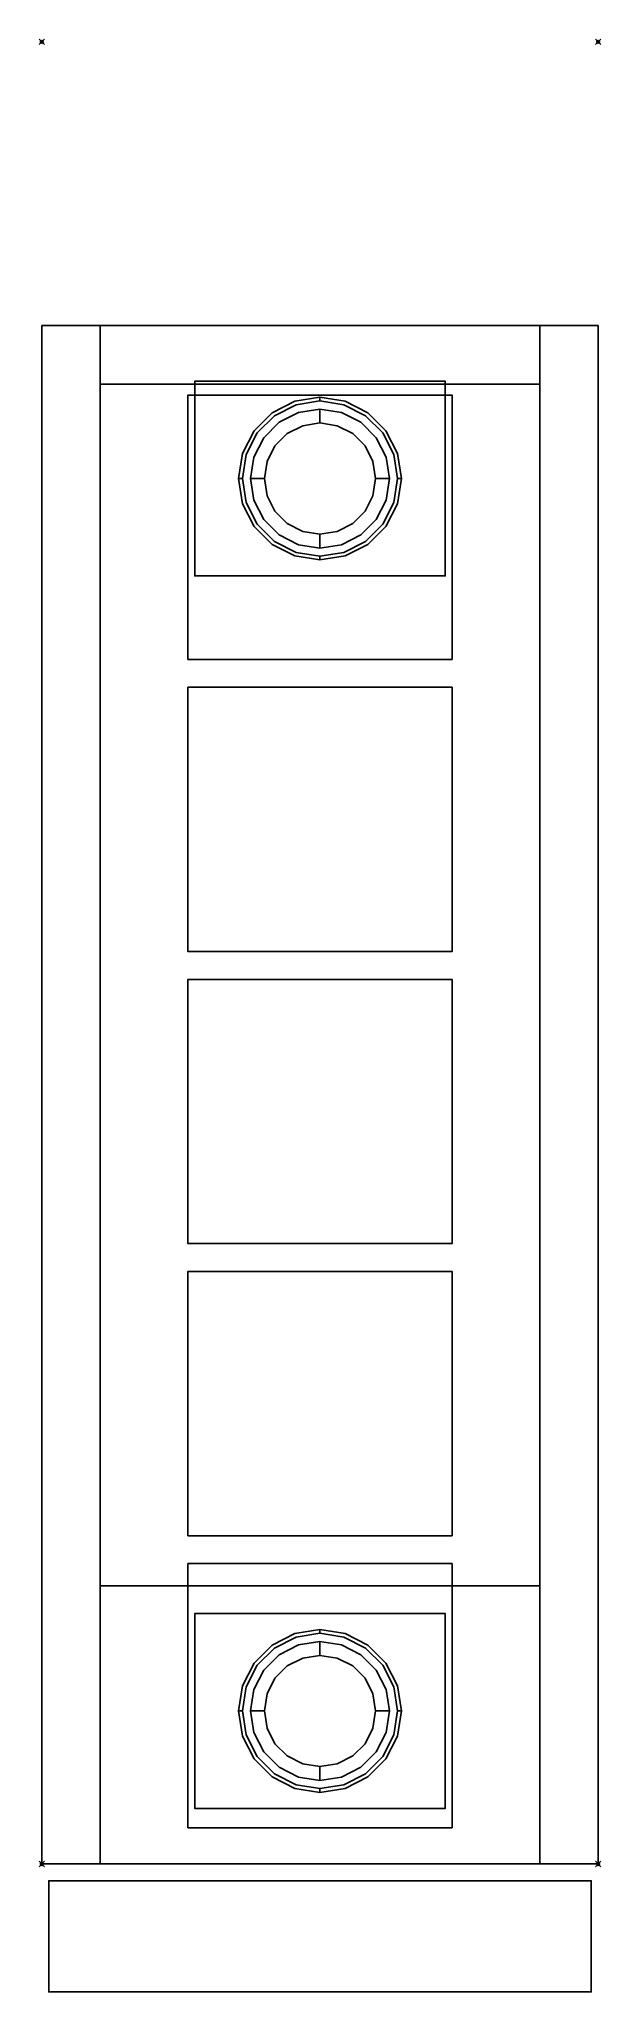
# Model space of a CAD drawing. Header units: millimetres. Extents: x -1 to 201, y -701 to 1.
import ezdxf

# ---------------------------------------------------------------- set-up
doc = ezdxf.new("R2010")
doc.units = ezdxf.units.MM
doc.header["$PDMODE"] = 35
doc.linetypes.add('NASCOSTA', pattern=[0.381, 0.254, -0.127])
for name, color, linetype in [('IQ_200_3D', 1, 'Continuous'), ('IQ_204_2D', 7, 'Continuous'), ('IQ_204_3D', 7, 'Continuous')]:
    doc.layers.add(name, color=color, linetype=linetype)
doc.layers.add('IQ_INS_3D', color=3, linetype='Continuous', plot=False)

msp = doc.modelspace()

# ---------------------------------------------------------------- linework, layer by layer
at = {"layer": 'IQ_200_3D', "invisible_edges": 8}
for points in [[(0, -655, 650), (0, -655, 200), (0, -102, 200), (0, -102, 650)], [(21, -655, 650), (21, -655, 200), (21, -102, 200), (21, -102, 650)], [(179, -655, 650), (179, -655, 200), (179, -102, 200), (179, -102, 650)], [(200, -655, 650), (200, -655, 200), (200, -102, 200), (200, -102, 650)]]:
    msp.add_3dface(points, dxfattribs=at)
at = {"layer": 'IQ_200_3D'}
for points in [[(0, -102, 200), (21, -102, 200), (21, -102, 650), (0, -102, 650)], [(0, -655, 200), (21, -655, 200), (21, -102, 200), (0, -102, 200)], [(0, -655, 650), (21, -655, 650), (21, -102, 650), (0, -102, 650)], [(21, -102, 650), (179, -102, 650), (179, -102, 200), (21, -102, 200)], [(21, -655, 200), (179, -655, 200), (179, -102, 200), (21, -102, 200)], [(21, -102, 650), (21, -123, 650), (179, -123, 650), (179, -102, 650)], [(179, -102, 200), (200, -102, 200), (200, -102, 650), (179, -102, 650)], [(179, -655, 200), (200, -655, 200), (200, -102, 200), (179, -102, 200)], [(200, -102, 650), (179, -102, 650), (179, -655, 650), (200, -655, 650)], [(21, -655, 245), (179, -655, 245), (179, -123, 245), (21, -123, 245)], [(21, -123, 650), (179, -123, 650), (179, -123, 245), (21, -123, 245)], [(52.5, -222, 405), (52.5, -127, 405), (147.5, -127, 405), (147.5, -222, 405)], [(52.5, -127, 405), (52.5, -127, 605), (147.5, -127, 605), (147.5, -127, 405)], [(52.5, -222, 405), (52.5, -222, 605), (52.5, -127, 605), (52.5, -127, 405)], [(147.5, -222, 405), (147.5, -127, 405), (147.5, -127, 605), (147.5, -222, 605)], [(52.5, -222, 405), (147.5, -222, 405), (147.5, -222, 605), (52.5, -222, 605)], [(52.5, -327, 405), (52.5, -232, 405), (147.5, -232, 405), (147.5, -327, 405)], [(52.5, -232, 405), (52.5, -232, 605), (147.5, -232, 605), (147.5, -232, 405)], [(52.5, -327, 405), (52.5, -327, 605), (52.5, -232, 605), (52.5, -232, 405)], [(147.5, -327, 405), (147.5, -232, 405), (147.5, -232, 605), (147.5, -327, 605)], [(52.5, -327, 405), (147.5, -327, 405), (147.5, -327, 605), (52.5, -327, 605)], [(52.5, -432, 405), (52.5, -337, 405), (147.5, -337, 405), (147.5, -432, 405)], [(52.5, -337, 405), (52.5, -337, 605), (147.5, -337, 605), (147.5, -337, 405)], [(52.5, -432, 405), (52.5, -432, 605), (52.5, -337, 605), (52.5, -337, 405)], [(147.5, -432, 405), (147.5, -337, 405), (147.5, -337, 605), (147.5, -432, 605)], [(52.5, -432, 405), (147.5, -432, 405), (147.5, -432, 605), (52.5, -432, 605)], [(52.5, -537, 405), (52.5, -442, 405), (147.5, -442, 405), (147.5, -537, 405)], [(52.5, -442, 405), (52.5, -442, 605), (147.5, -442, 605), (147.5, -442, 405)], [(52.5, -537, 405), (52.5, -537, 605), (52.5, -442, 605), (52.5, -442, 405)], [(147.5, -537, 405), (147.5, -442, 405), (147.5, -442, 605), (147.5, -537, 605)], [(52.5, -537, 405), (147.5, -537, 405), (147.5, -537, 605), (52.5, -537, 605)], [(52.5, -642, 405), (52.5, -547, 405), (147.5, -547, 405), (147.5, -642, 405)], [(52.5, -547, 405), (52.5, -547, 605), (147.5, -547, 605), (147.5, -547, 405)], [(52.5, -642, 405), (52.5, -642, 605), (52.5, -547, 605), (52.5, -547, 405)], [(147.5, -642, 405), (147.5, -547, 405), (147.5, -547, 605), (147.5, -642, 605)], [(179, -655, 605), (21, -655, 605), (21, -555, 605), (179, -555, 605)], [(21, -555, 605), (179, -555, 605), (179, -555, 650), (21, -555, 650)], [(179, -655, 650), (21, -655, 650), (21, -555, 650), (179, -555, 650)], [(52.5, -642, 405), (147.5, -642, 405), (147.5, -642, 605), (52.5, -642, 605)], [(21, -655, 200), (0, -655, 200), (0, -655, 650), (21, -655, 650)], [(21, -655, 200), (179, -655, 200), (179, -655, 245), (21, -655, 245)], [(21, -655, 605), (179, -655, 605), (179, -655, 650), (21, -655, 650)], [(200, -655, 200), (179, -655, 200), (179, -655, 650), (200, -655, 650)], [(2.5, -661, 205), (2.5, -661, 646), (197.5, -661, 646), (197.5, -661, 205)], [(2.5, -661, 646), (2.5, -701, 646), (197.5, -701, 646), (197.5, -661, 646)], [(2.5, -701, 205), (2.5, -661, 205), (197.5, -661, 205), (197.5, -701, 205)], [(2.5, -661, 646), (2.5, -701, 646), (2.5, -701, 205), (2.5, -661, 205)], [(197.5, -661, 646), (197.5, -701, 646), (197.5, -701, 205), (197.5, -661, 205)], [(2.5, -701, 205), (2.5, -701, 646), (197.5, -701, 646), (197.5, -701, 205)]]:
    msp.add_3dface(points, dxfattribs=at)
at = {"layer": 'IQ_204_2D', "linetype": 'NASCOSTA', "ltscale": 10}
for points in [[(0, -102), (200, -102), (200, -655), (0, -655)], [(52.5, -127), (147.5, -127), (147.5, -222), (52.5, -222)], [(52.5, -232), (147.5, -232), (147.5, -327), (52.5, -327)], [(52.5, -337), (147.5, -337), (147.5, -432), (52.5, -432)], [(52.5, -442), (147.5, -442), (147.5, -537), (52.5, -537)], [(52.5, -547), (147.5, -547), (147.5, -642), (52.5, -642)]]:
    msp.add_lwpolyline(points, close=True, dxfattribs=at)
at = {"layer": 'IQ_204_3D'}
for points in [[(55, -192, 198), (55, -122, 198), (145, -122, 198), (145, -192, 198)], [(55, -192, 200), (145, -192, 200), (145, -122, 200), (55, -122, 200)], [(55, -122, 198), (55, -122, 200), (145, -122, 200), (145, -122, 198)], [(55, -192, 198), (55, -192, 200), (55, -122, 200), (55, -122, 198)], [(145, -192, 198), (145, -122, 198), (145, -122, 200), (145, -192, 200)], [(55, -192, 198), (145, -192, 198), (145, -192, 200), (55, -192, 200)], [(55, -635, 198), (55, -565, 198), (145, -565, 198), (145, -635, 198)], [(55, -635, 200), (145, -635, 200), (145, -565, 200), (55, -565, 200)], [(55, -565, 198), (55, -565, 200), (145, -565, 200), (145, -565, 198)], [(55, -635, 198), (55, -635, 200), (55, -565, 200), (55, -565, 198)], [(145, -635, 198), (145, -565, 198), (145, -565, 200), (145, -635, 200)], [(55, -635, 198), (145, -635, 198), (145, -635, 200), (55, -635, 200)]]:
    msp.add_3dface(points, dxfattribs=at)
for points, invisible_edges in [([(76.34, -139.81, 198), (76.34, -139.81, 71), (82.81, -133.34, 71), (82.81, -133.34, 198)], 5), ([(76.34, -139.81, 71), (77.42, -140.59, 66), (83.59, -134.42, 66), (82.81, -133.34, 71)], 5), ([(82.81, -133.34, 198), (82.81, -133.34, 71), (90.96, -129.18, 71), (90.96, -129.18, 198)], 5), ([(82.81, -133.34, 71), (83.59, -134.42, 66), (91.38, -130.46, 66), (90.96, -129.18, 71)], 5), ([(92.27, -133.22, 66), (92.27, -133.22, 5), (85.31, -136.77, 5), (85.31, -136.77, 66)], 5), ([(92.27, -133.22, 5), (92.73, -134.62, 1.46), (86.17, -137.96, 1.46), (85.31, -136.77, 5)], 7), ([(90.96, -129.18, 198), (90.96, -129.18, 71), (100, -127.75, 71), (100, -127.75, 198)], 1), ([(90.96, -129.18, 71), (91.38, -130.46, 66), (100, -129.09, 66), (100, -127.75, 71)], 1), ([(100, -132, 66), (100, -132, 5), (92.27, -133.22, 5), (92.27, -133.22, 66)], 4), ([(100, -132, 5), (100, -133.46, 1.46), (92.73, -134.62, 1.46), (92.27, -133.22, 5)], 6), ([(100, -127.75, 198), (100, -127.75, 71), (109.04, -129.18, 71), (109.04, -129.18, 198)], 4), ([(100, -127.75, 71), (100, -129.09, 66), (108.62, -130.46, 66), (109.04, -129.18, 71)], 4), ([(107.73, -133.22, 66), (107.73, -133.22, 5), (100, -132, 5), (100, -132, 66)], 1), ([(107.73, -133.22, 5), (107.27, -134.62, 1.46), (100, -133.46, 1.46), (100, -132, 5)], 3), ([(114.69, -136.77, 5), (113.83, -137.96, 1.46), (107.27, -134.62, 1.46), (107.73, -133.22, 5)], 7), ([(114.69, -136.77, 66), (114.69, -136.77, 5), (107.73, -133.22, 5), (107.73, -133.22, 66)], 5), ([(109.04, -129.18, 71), (108.62, -130.46, 66), (116.41, -134.42, 66), (117.19, -133.34, 71)], 5), ([(109.04, -129.18, 198), (109.04, -129.18, 71), (117.19, -133.34, 71), (117.19, -133.34, 198)], 5), ([(117.19, -133.34, 71), (116.41, -134.42, 66), (122.58, -140.59, 66), (123.66, -139.81, 71)], 5), ([(117.19, -133.34, 198), (117.19, -133.34, 71), (123.66, -139.81, 71), (123.66, -139.81, 198)], 5), ([(72.18, -147.96, 198), (72.18, -147.96, 71), (76.34, -139.81, 71), (76.34, -139.81, 198)], 5), ([(72.18, -147.96, 71), (73.46, -148.38, 66), (77.42, -140.59, 66), (76.34, -139.81, 71)], 5), ([(85.31, -136.77, 66), (85.31, -136.77, 5), (79.77, -142.31, 5), (79.77, -142.31, 66)], 5), ([(85.31, -136.77, 5), (86.17, -137.96, 1.46), (80.96, -143.17, 1.46), (79.77, -142.31, 5)], 7), ([(86.17, -137.96, 1.46), (88.24, -140.82), (83.82, -145.24), (80.96, -143.17, 1.46)], 13), ([(92.73, -134.62, 1.46), (93.82, -137.98), (88.24, -140.82), (86.17, -137.96, 1.46)], 13), ([(100, -133.46, 1.46), (100, -137), (93.82, -137.98), (92.73, -134.62, 1.46)], 12), ([(107.27, -134.62, 1.46), (106.18, -137.98), (100, -137), (100, -133.46, 1.46)], 9), ([(113.83, -137.96, 1.46), (111.76, -140.82), (106.18, -137.98), (107.27, -134.62, 1.46)], 13), ([(119.04, -143.17, 1.46), (116.18, -145.24), (111.76, -140.82), (113.83, -137.96, 1.46)], 13), ([(120.23, -142.31, 5), (119.04, -143.17, 1.46), (113.83, -137.96, 1.46), (114.69, -136.77, 5)], 7), ([(120.23, -142.31, 66), (120.23, -142.31, 5), (114.69, -136.77, 5), (114.69, -136.77, 66)], 5), ([(123.66, -139.81, 71), (122.58, -140.59, 66), (126.54, -148.38, 66), (127.82, -147.96, 71)], 5), ([(123.66, -139.81, 198), (123.66, -139.81, 71), (127.82, -147.96, 71), (127.82, -147.96, 198)], 5), ([(79.77, -142.31, 66), (79.77, -142.31, 5), (76.22, -149.27, 5), (76.22, -149.27, 66)], 5), ([(79.77, -142.31, 5), (80.96, -143.17, 1.46), (77.62, -149.73, 1.46), (76.22, -149.27, 5)], 7), ([(80.96, -143.17, 1.46), (83.82, -145.24), (80.98, -150.82), (77.62, -149.73, 1.46)], 13), ([(122.38, -149.73, 1.46), (119.02, -150.82), (116.18, -145.24), (119.04, -143.17, 1.46)], 13), ([(123.78, -149.27, 5), (122.38, -149.73, 1.46), (119.04, -143.17, 1.46), (120.23, -142.31, 5)], 7), ([(123.78, -149.27, 66), (123.78, -149.27, 5), (120.23, -142.31, 5), (120.23, -142.31, 66)], 5), ([(70.75, -157, 198), (70.75, -157, 71), (72.18, -147.96, 71), (72.18, -147.96, 198)], 4), ([(70.75, -157, 71), (72.09, -157, 66), (73.46, -148.38, 66), (72.18, -147.96, 71)], 4), ([(76.22, -149.27, 66), (76.22, -149.27, 5), (75, -157, 5), (75, -157, 66)], 1), ([(76.22, -149.27, 5), (77.62, -149.73, 1.46), (76.46, -157, 1.46), (75, -157, 5)], 3), ([(77.62, -149.73, 1.46), (80.98, -150.82), (80, -157), (76.46, -157, 1.46)], 9), ([(123.54, -157, 1.46), (120, -157), (119.02, -150.82), (122.38, -149.73, 1.46)], 12), ([(125, -157, 5), (123.54, -157, 1.46), (122.38, -149.73, 1.46), (123.78, -149.27, 5)], 6), ([(125, -157, 66), (125, -157, 5), (123.78, -149.27, 5), (123.78, -149.27, 66)], 4), ([(127.82, -147.96, 71), (126.54, -148.38, 66), (127.91, -157, 66), (129.25, -157, 71)], 1), ([(127.82, -147.96, 198), (127.82, -147.96, 71), (129.25, -157, 71), (129.25, -157, 198)], 1), ([(72.18, -166.04, 198), (72.18, -166.04, 71), (70.75, -157, 71), (70.75, -157, 198)], 1), ([(72.18, -166.04, 71), (73.46, -165.62, 66), (72.09, -157, 66), (70.75, -157, 71)], 1), ([(75, -157, 66), (75, -157, 5), (76.22, -164.73, 5), (76.22, -164.73, 66)], 4), ([(75, -157, 5), (76.46, -157, 1.46), (77.62, -164.27, 1.46), (76.22, -164.73, 5)], 6), ([(76.46, -157, 1.46), (80, -157), (80.98, -163.18), (77.62, -164.27, 1.46)], 12), ([(122.38, -164.27, 1.46), (119.02, -163.18), (120, -157), (123.54, -157, 1.46)], 9), ([(123.78, -164.73, 5), (122.38, -164.27, 1.46), (123.54, -157, 1.46), (125, -157, 5)], 3), ([(123.78, -164.73, 66), (123.78, -164.73, 5), (125, -157, 5), (125, -157, 66)], 1), ([(129.25, -157, 71), (127.91, -157, 66), (126.54, -165.62, 66), (127.82, -166.04, 71)], 4), ([(129.25, -157, 198), (129.25, -157, 71), (127.82, -166.04, 71), (127.82, -166.04, 198)], 4), ([(76.34, -174.19, 71), (77.42, -173.41, 66), (73.46, -165.62, 66), (72.18, -166.04, 71)], 5), ([(76.34, -174.19, 198), (76.34, -174.19, 71), (72.18, -166.04, 71), (72.18, -166.04, 198)], 5), ([(76.22, -164.73, 5), (77.62, -164.27, 1.46), (80.96, -170.83, 1.46), (79.77, -171.69, 5)], 7), ([(76.22, -164.73, 66), (76.22, -164.73, 5), (79.77, -171.69, 5), (79.77, -171.69, 66)], 5), ([(77.62, -164.27, 1.46), (80.98, -163.18), (83.82, -168.76), (80.96, -170.83, 1.46)], 13), ([(119.04, -170.83, 1.46), (116.18, -168.76), (119.02, -163.18), (122.38, -164.27, 1.46)], 13), ([(120.23, -171.69, 5), (119.04, -170.83, 1.46), (122.38, -164.27, 1.46), (123.78, -164.73, 5)], 7), ([(120.23, -171.69, 66), (120.23, -171.69, 5), (123.78, -164.73, 5), (123.78, -164.73, 66)], 5), ([(127.82, -166.04, 71), (126.54, -165.62, 66), (122.58, -173.41, 66), (123.66, -174.19, 71)], 5), ([(127.82, -166.04, 198), (127.82, -166.04, 71), (123.66, -174.19, 71), (123.66, -174.19, 198)], 5), ([(82.81, -180.66, 71), (83.59, -179.58, 66), (77.42, -173.41, 66), (76.34, -174.19, 71)], 5), ([(82.81, -180.66, 198), (82.81, -180.66, 71), (76.34, -174.19, 71), (76.34, -174.19, 198)], 5), ([(79.77, -171.69, 5), (80.96, -170.83, 1.46), (86.17, -176.04, 1.46), (85.31, -177.23, 5)], 7), ([(79.77, -171.69, 66), (79.77, -171.69, 5), (85.31, -177.23, 5), (85.31, -177.23, 66)], 5), ([(80.96, -170.83, 1.46), (83.82, -168.76), (88.24, -173.18), (86.17, -176.04, 1.46)], 13), ([(86.17, -176.04, 1.46), (88.24, -173.18), (93.82, -176.02), (92.73, -179.38, 1.46)], 13), ([(107.27, -179.38, 1.46), (106.18, -176.02), (111.76, -173.18), (113.83, -176.04, 1.46)], 13), ([(113.83, -176.04, 1.46), (111.76, -173.18), (116.18, -168.76), (119.04, -170.83, 1.46)], 13), ([(114.69, -177.23, 5), (113.83, -176.04, 1.46), (119.04, -170.83, 1.46), (120.23, -171.69, 5)], 7), ([(114.69, -177.23, 66), (114.69, -177.23, 5), (120.23, -171.69, 5), (120.23, -171.69, 66)], 5), ([(123.66, -174.19, 71), (122.58, -173.41, 66), (116.41, -179.58, 66), (117.19, -180.66, 71)], 5), ([(123.66, -174.19, 198), (123.66, -174.19, 71), (117.19, -180.66, 71), (117.19, -180.66, 198)], 5), ([(90.96, -184.82, 71), (91.38, -183.54, 66), (83.59, -179.58, 66), (82.81, -180.66, 71)], 5), ([(90.96, -184.82, 198), (90.96, -184.82, 71), (82.81, -180.66, 71), (82.81, -180.66, 198)], 5), ([(85.31, -177.23, 5), (86.17, -176.04, 1.46), (92.73, -179.38, 1.46), (92.27, -180.78, 5)], 7), ([(85.31, -177.23, 66), (85.31, -177.23, 5), (92.27, -180.78, 5), (92.27, -180.78, 66)], 5), ([(92.27, -180.78, 5), (92.73, -179.38, 1.46), (100, -180.54, 1.46), (100, -182, 5)], 3), ([(92.27, -180.78, 66), (92.27, -180.78, 5), (100, -182, 5), (100, -182, 66)], 1), ([(92.73, -179.38, 1.46), (93.82, -176.02), (100, -177), (100, -180.54, 1.46)], 9), ([(100, -180.54, 1.46), (100, -177), (106.18, -176.02), (107.27, -179.38, 1.46)], 12), ([(100, -182, 5), (100, -180.54, 1.46), (107.27, -179.38, 1.46), (107.73, -180.78, 5)], 6), ([(100, -182, 66), (100, -182, 5), (107.73, -180.78, 5), (107.73, -180.78, 66)], 4), ([(107.73, -180.78, 5), (107.27, -179.38, 1.46), (113.83, -176.04, 1.46), (114.69, -177.23, 5)], 7), ([(107.73, -180.78, 66), (107.73, -180.78, 5), (114.69, -177.23, 5), (114.69, -177.23, 66)], 5), ([(117.19, -180.66, 71), (116.41, -179.58, 66), (108.62, -183.54, 66), (109.04, -184.82, 71)], 5), ([(117.19, -180.66, 198), (117.19, -180.66, 71), (109.04, -184.82, 71), (109.04, -184.82, 198)], 5), ([(100, -186.25, 71), (100, -184.91, 66), (91.38, -183.54, 66), (90.96, -184.82, 71)], 4), ([(100, -186.25, 198), (100, -186.25, 71), (90.96, -184.82, 71), (90.96, -184.82, 198)], 4), ([(109.04, -184.82, 71), (108.62, -183.54, 66), (100, -184.91, 66), (100, -186.25, 71)], 1), ([(109.04, -184.82, 198), (109.04, -184.82, 71), (100, -186.25, 71), (100, -186.25, 198)], 1), ([(82.81, -576.34, 198), (82.81, -576.34, 71), (90.96, -572.18, 71), (90.96, -572.18, 198)], 5), ([(82.81, -576.34, 71), (83.59, -577.42, 66), (91.38, -573.46, 66), (90.96, -572.18, 71)], 5), ([(90.96, -572.18, 198), (90.96, -572.18, 71), (100, -570.75, 71), (100, -570.75, 198)], 1), ([(90.96, -572.18, 71), (91.38, -573.46, 66), (100, -572.09, 66), (100, -570.75, 71)], 1), ([(100, -575, 66), (100, -575, 5), (92.27, -576.22, 5), (92.27, -576.22, 66)], 4), ([(100, -575, 5), (100, -576.46, 1.46), (92.73, -577.62, 1.46), (92.27, -576.22, 5)], 6), ([(100, -570.75, 198), (100, -570.75, 71), (109.04, -572.18, 71), (109.04, -572.18, 198)], 4), ([(100, -570.75, 71), (100, -572.09, 66), (108.62, -573.46, 66), (109.04, -572.18, 71)], 4), ([(107.73, -576.22, 66), (107.73, -576.22, 5), (100, -575, 5), (100, -575, 66)], 1), ([(107.73, -576.22, 5), (107.27, -577.62, 1.46), (100, -576.46, 1.46), (100, -575, 5)], 3), ([(109.04, -572.18, 71), (108.62, -573.46, 66), (116.41, -577.42, 66), (117.19, -576.34, 71)], 5), ([(109.04, -572.18, 198), (109.04, -572.18, 71), (117.19, -576.34, 71), (117.19, -576.34, 198)], 5), ([(76.34, -582.81, 198), (76.34, -582.81, 71), (82.81, -576.34, 71), (82.81, -576.34, 198)], 5), ([(76.34, -582.81, 71), (77.42, -583.59, 66), (83.59, -577.42, 66), (82.81, -576.34, 71)], 5), ([(85.31, -579.77, 66), (85.31, -579.77, 5), (79.77, -585.31, 5), (79.77, -585.31, 66)], 5), ([(85.31, -579.77, 5), (86.17, -580.96, 1.46), (80.96, -586.17, 1.46), (79.77, -585.31, 5)], 7), ([(86.17, -580.96, 1.46), (88.24, -583.82), (83.82, -588.24), (80.96, -586.17, 1.46)], 13), ([(92.27, -576.22, 66), (92.27, -576.22, 5), (85.31, -579.77, 5), (85.31, -579.77, 66)], 5), ([(92.27, -576.22, 5), (92.73, -577.62, 1.46), (86.17, -580.96, 1.46), (85.31, -579.77, 5)], 7), ([(92.73, -577.62, 1.46), (93.82, -580.98), (88.24, -583.82), (86.17, -580.96, 1.46)], 13), ([(100, -576.46, 1.46), (100, -580), (93.82, -580.98), (92.73, -577.62, 1.46)], 12), ([(107.27, -577.62, 1.46), (106.18, -580.98), (100, -580), (100, -576.46, 1.46)], 9), ([(113.83, -580.96, 1.46), (111.76, -583.82), (106.18, -580.98), (107.27, -577.62, 1.46)], 13), ([(114.69, -579.77, 5), (113.83, -580.96, 1.46), (107.27, -577.62, 1.46), (107.73, -576.22, 5)], 7), ([(114.69, -579.77, 66), (114.69, -579.77, 5), (107.73, -576.22, 5), (107.73, -576.22, 66)], 5), ([(119.04, -586.17, 1.46), (116.18, -588.24), (111.76, -583.82), (113.83, -580.96, 1.46)], 13), ([(120.23, -585.31, 5), (119.04, -586.17, 1.46), (113.83, -580.96, 1.46), (114.69, -579.77, 5)], 7), ([(120.23, -585.31, 66), (120.23, -585.31, 5), (114.69, -579.77, 5), (114.69, -579.77, 66)], 5), ([(117.19, -576.34, 71), (116.41, -577.42, 66), (122.58, -583.59, 66), (123.66, -582.81, 71)], 5), ([(117.19, -576.34, 198), (117.19, -576.34, 71), (123.66, -582.81, 71), (123.66, -582.81, 198)], 5), ([(72.18, -590.96, 198), (72.18, -590.96, 71), (76.34, -582.81, 71), (76.34, -582.81, 198)], 5), ([(72.18, -590.96, 71), (73.46, -591.38, 66), (77.42, -583.59, 66), (76.34, -582.81, 71)], 5), ([(79.77, -585.31, 66), (79.77, -585.31, 5), (76.22, -592.27, 5), (76.22, -592.27, 66)], 5), ([(79.77, -585.31, 5), (80.96, -586.17, 1.46), (77.62, -592.73, 1.46), (76.22, -592.27, 5)], 7), ([(80.96, -586.17, 1.46), (83.82, -588.24), (80.98, -593.82), (77.62, -592.73, 1.46)], 13), ([(122.38, -592.73, 1.46), (119.02, -593.82), (116.18, -588.24), (119.04, -586.17, 1.46)], 13), ([(123.78, -592.27, 5), (122.38, -592.73, 1.46), (119.04, -586.17, 1.46), (120.23, -585.31, 5)], 7), ([(123.78, -592.27, 66), (123.78, -592.27, 5), (120.23, -585.31, 5), (120.23, -585.31, 66)], 5), ([(123.66, -582.81, 71), (122.58, -583.59, 66), (126.54, -591.38, 66), (127.82, -590.96, 71)], 5), ([(123.66, -582.81, 198), (123.66, -582.81, 71), (127.82, -590.96, 71), (127.82, -590.96, 198)], 5), ([(70.75, -600, 198), (70.75, -600, 71), (72.18, -590.96, 71), (72.18, -590.96, 198)], 4), ([(70.75, -600, 71), (72.09, -600, 66), (73.46, -591.38, 66), (72.18, -590.96, 71)], 4), ([(76.22, -592.27, 66), (76.22, -592.27, 5), (75, -600, 5), (75, -600, 66)], 1), ([(76.22, -592.27, 5), (77.62, -592.73, 1.46), (76.46, -600, 1.46), (75, -600, 5)], 3), ([(77.62, -592.73, 1.46), (80.98, -593.82), (80, -600), (76.46, -600, 1.46)], 9), ([(123.54, -600, 1.46), (120, -600), (119.02, -593.82), (122.38, -592.73, 1.46)], 12), ([(125, -600, 5), (123.54, -600, 1.46), (122.38, -592.73, 1.46), (123.78, -592.27, 5)], 6), ([(125, -600, 66), (125, -600, 5), (123.78, -592.27, 5), (123.78, -592.27, 66)], 4), ([(127.82, -590.96, 71), (126.54, -591.38, 66), (127.91, -600, 66), (129.25, -600, 71)], 1), ([(127.82, -590.96, 198), (127.82, -590.96, 71), (129.25, -600, 71), (129.25, -600, 198)], 1), ([(72.18, -609.04, 198), (72.18, -609.04, 71), (70.75, -600, 71), (70.75, -600, 198)], 1), ([(72.18, -609.04, 71), (73.46, -608.62, 66), (72.09, -600, 66), (70.75, -600, 71)], 1), ([(75, -600, 66), (75, -600, 5), (76.22, -607.73, 5), (76.22, -607.73, 66)], 4), ([(75, -600, 5), (76.46, -600, 1.46), (77.62, -607.27, 1.46), (76.22, -607.73, 5)], 6), ([(76.46, -600, 1.46), (80, -600), (80.98, -606.18), (77.62, -607.27, 1.46)], 12), ([(122.38, -607.27, 1.46), (119.02, -606.18), (120, -600), (123.54, -600, 1.46)], 9), ([(123.78, -607.73, 5), (122.38, -607.27, 1.46), (123.54, -600, 1.46), (125, -600, 5)], 3), ([(123.78, -607.73, 66), (123.78, -607.73, 5), (125, -600, 5), (125, -600, 66)], 1), ([(129.25, -600, 71), (127.91, -600, 66), (126.54, -608.62, 66), (127.82, -609.04, 71)], 4), ([(129.25, -600, 198), (129.25, -600, 71), (127.82, -609.04, 71), (127.82, -609.04, 198)], 4), ([(76.34, -617.19, 71), (77.42, -616.41, 66), (73.46, -608.62, 66), (72.18, -609.04, 71)], 5), ([(76.34, -617.19, 198), (76.34, -617.19, 71), (72.18, -609.04, 71), (72.18, -609.04, 198)], 5), ([(76.22, -607.73, 5), (77.62, -607.27, 1.46), (80.96, -613.83, 1.46), (79.77, -614.69, 5)], 7), ([(76.22, -607.73, 66), (76.22, -607.73, 5), (79.77, -614.69, 5), (79.77, -614.69, 66)], 5), ([(77.62, -607.27, 1.46), (80.98, -606.18), (83.82, -611.76), (80.96, -613.83, 1.46)], 13), ([(119.04, -613.83, 1.46), (116.18, -611.76), (119.02, -606.18), (122.38, -607.27, 1.46)], 13), ([(120.23, -614.69, 5), (119.04, -613.83, 1.46), (122.38, -607.27, 1.46), (123.78, -607.73, 5)], 7), ([(120.23, -614.69, 66), (120.23, -614.69, 5), (123.78, -607.73, 5), (123.78, -607.73, 66)], 5), ([(127.82, -609.04, 71), (126.54, -608.62, 66), (122.58, -616.41, 66), (123.66, -617.19, 71)], 5), ([(127.82, -609.04, 198), (127.82, -609.04, 71), (123.66, -617.19, 71), (123.66, -617.19, 198)], 5), ([(82.81, -623.66, 71), (83.59, -622.58, 66), (77.42, -616.41, 66), (76.34, -617.19, 71)], 5), ([(82.81, -623.66, 198), (82.81, -623.66, 71), (76.34, -617.19, 71), (76.34, -617.19, 198)], 5), ([(79.77, -614.69, 5), (80.96, -613.83, 1.46), (86.17, -619.04, 1.46), (85.31, -620.23, 5)], 7), ([(79.77, -614.69, 66), (79.77, -614.69, 5), (85.31, -620.23, 5), (85.31, -620.23, 66)], 5), ([(80.96, -613.83, 1.46), (83.82, -611.76), (88.24, -616.18), (86.17, -619.04, 1.46)], 13), ([(86.17, -619.04, 1.46), (88.24, -616.18), (93.82, -619.02), (92.73, -622.38, 1.46)], 13), ([(107.27, -622.38, 1.46), (106.18, -619.02), (111.76, -616.18), (113.83, -619.04, 1.46)], 13), ([(113.83, -619.04, 1.46), (111.76, -616.18), (116.18, -611.76), (119.04, -613.83, 1.46)], 13), ([(114.69, -620.23, 5), (113.83, -619.04, 1.46), (119.04, -613.83, 1.46), (120.23, -614.69, 5)], 7), ([(114.69, -620.23, 66), (114.69, -620.23, 5), (120.23, -614.69, 5), (120.23, -614.69, 66)], 5), ([(123.66, -617.19, 71), (122.58, -616.41, 66), (116.41, -622.58, 66), (117.19, -623.66, 71)], 5), ([(123.66, -617.19, 198), (123.66, -617.19, 71), (117.19, -623.66, 71), (117.19, -623.66, 198)], 5), ([(90.96, -627.82, 71), (91.38, -626.54, 66), (83.59, -622.58, 66), (82.81, -623.66, 71)], 5), ([(90.96, -627.82, 198), (90.96, -627.82, 71), (82.81, -623.66, 71), (82.81, -623.66, 198)], 5), ([(85.31, -620.23, 5), (86.17, -619.04, 1.46), (92.73, -622.38, 1.46), (92.27, -623.78, 5)], 7), ([(85.31, -620.23, 66), (85.31, -620.23, 5), (92.27, -623.78, 5), (92.27, -623.78, 66)], 5), ([(92.27, -623.78, 5), (92.73, -622.38, 1.46), (100, -623.54, 1.46), (100, -625, 5)], 3), ([(92.27, -623.78, 66), (92.27, -623.78, 5), (100, -625, 5), (100, -625, 66)], 1), ([(92.73, -622.38, 1.46), (93.82, -619.02), (100, -620), (100, -623.54, 1.46)], 9), ([(100, -623.54, 1.46), (100, -620), (106.18, -619.02), (107.27, -622.38, 1.46)], 12), ([(100, -625, 5), (100, -623.54, 1.46), (107.27, -622.38, 1.46), (107.73, -623.78, 5)], 6), ([(100, -625, 66), (100, -625, 5), (107.73, -623.78, 5), (107.73, -623.78, 66)], 4), ([(107.73, -623.78, 5), (107.27, -622.38, 1.46), (113.83, -619.04, 1.46), (114.69, -620.23, 5)], 7), ([(107.73, -623.78, 66), (107.73, -623.78, 5), (114.69, -620.23, 5), (114.69, -620.23, 66)], 5), ([(117.19, -623.66, 71), (116.41, -622.58, 66), (108.62, -626.54, 66), (109.04, -627.82, 71)], 5), ([(117.19, -623.66, 198), (117.19, -623.66, 71), (109.04, -627.82, 71), (109.04, -627.82, 198)], 5), ([(100, -629.25, 71), (100, -627.91, 66), (91.38, -626.54, 66), (90.96, -627.82, 71)], 4), ([(100, -629.25, 198), (100, -629.25, 71), (90.96, -627.82, 71), (90.96, -627.82, 198)], 4), ([(109.04, -627.82, 71), (108.62, -626.54, 66), (100, -627.91, 66), (100, -629.25, 71)], 1), ([(109.04, -627.82, 198), (109.04, -627.82, 71), (100, -629.25, 71), (100, -629.25, 198)], 1)]:
    msp.add_3dface(points, dxfattribs=dict(at, invisible_edges=invisible_edges))
at = {"layer": 'IQ_INS_3D'}
for p in [(0, 0), (200, 0), (0, -655), (200, -655)]:
    msp.add_point(p, dxfattribs=at)

doc.saveas('drawing.dxf')
